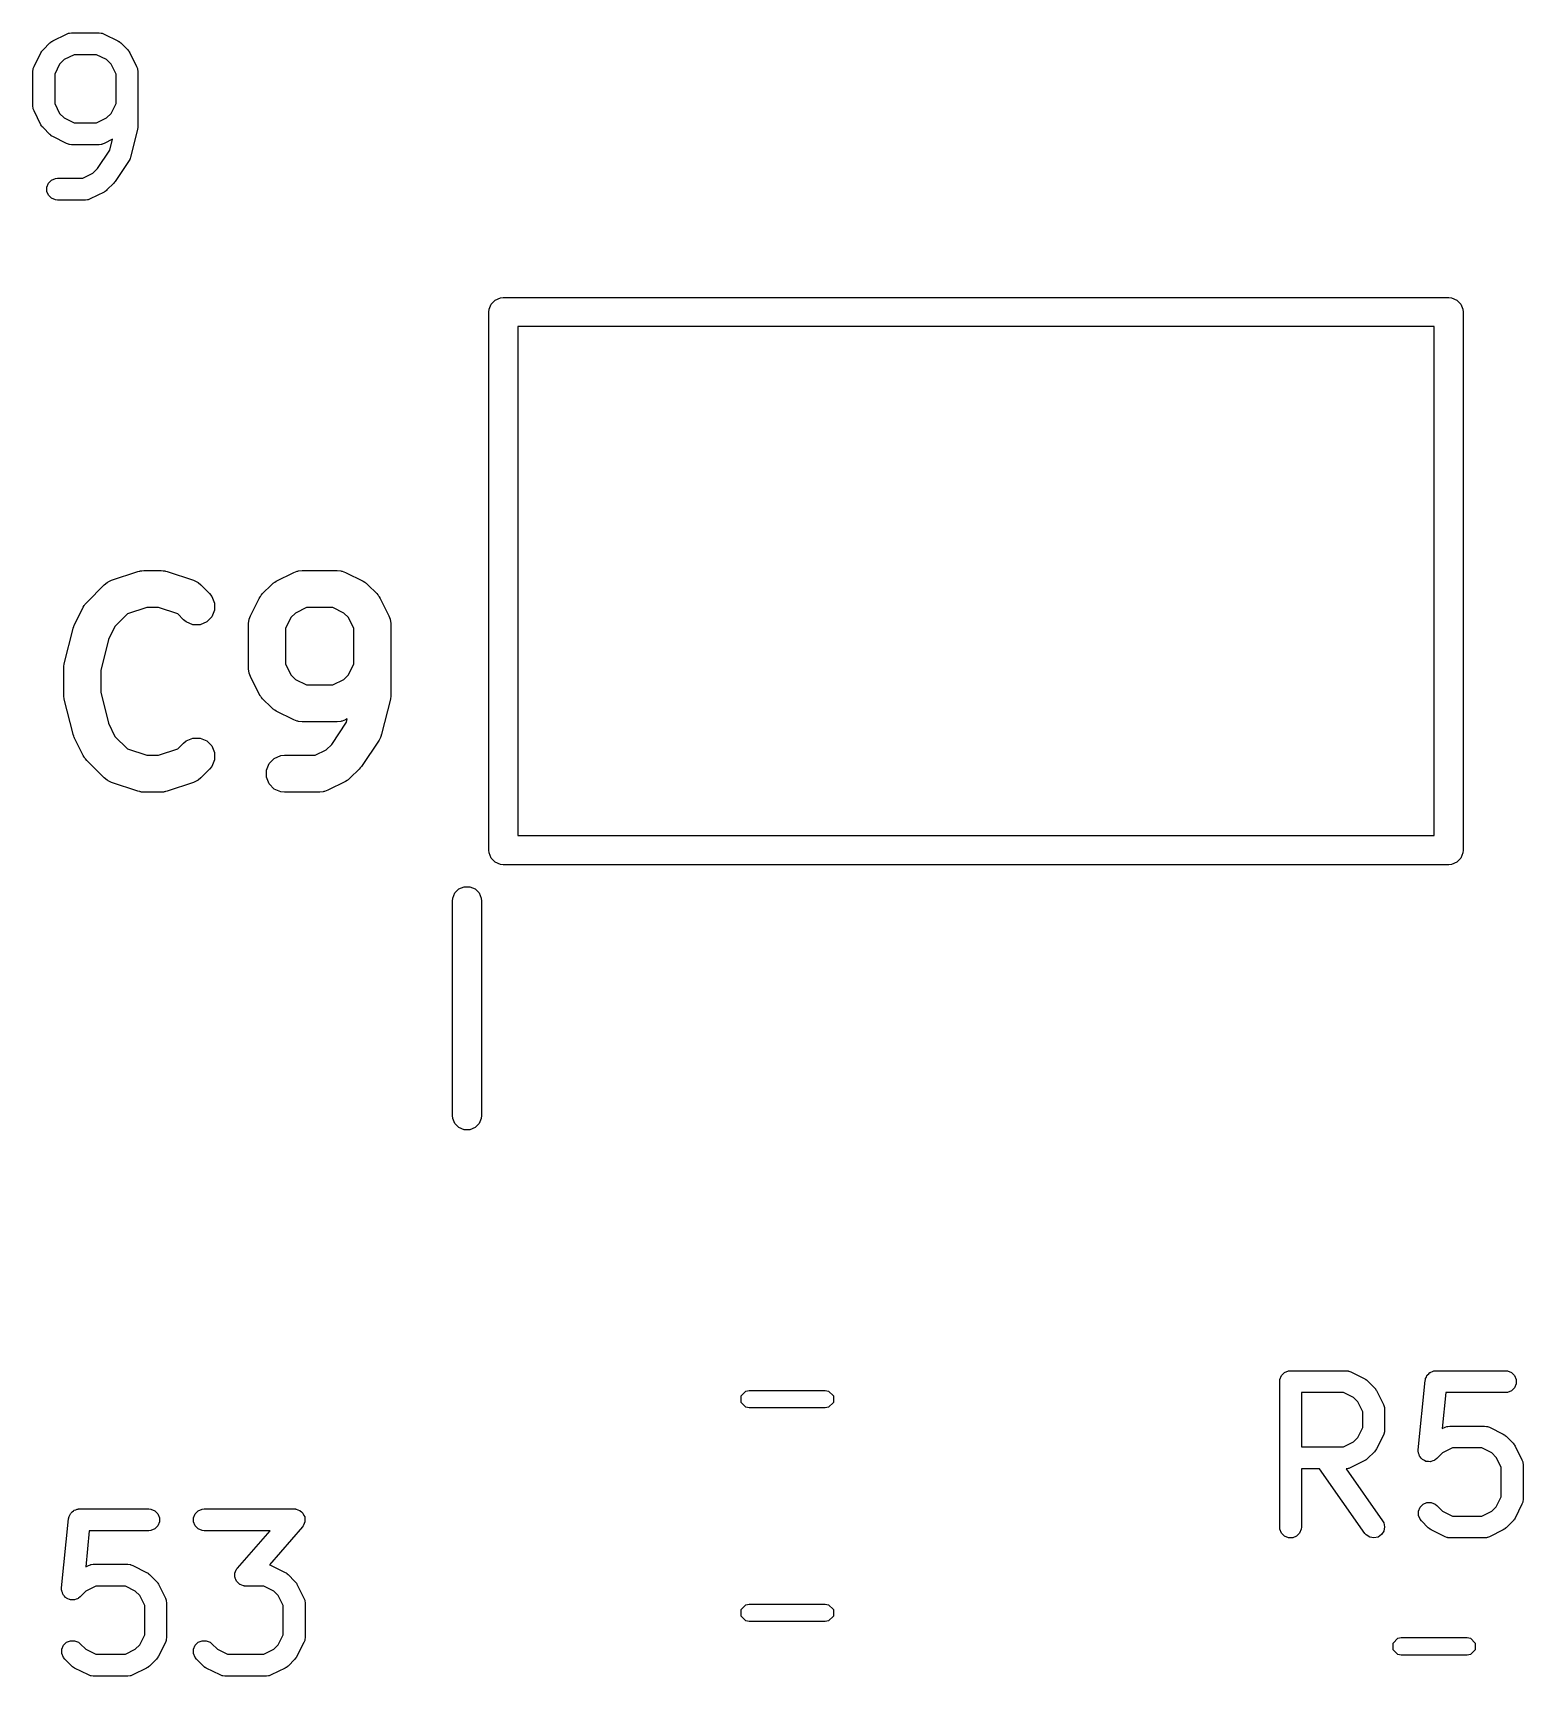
# Model space of a CAD drawing. Extents: x 2.05 to 8.87, y -5.84 to -2.88.
# Drawn here: x 4.2919 to 4.6953, y -5.0996 to -4.6547 of the extents above; entities that cross this region are included whole.
import ezdxf

# ---------------------------------------------------------------- set-up
doc = ezdxf.new("R2010")
doc.units = 0
doc.header["$MEASUREMENT"] = 0
doc.layers.add('BLACK', color=7, linetype='CONTINUOUS')

msp = doc.modelspace()

# ---------------------------------------------------------------- linework, layer by layer
at = {"layer": 'BLACK', "linetype": 'CONTINUOUS'}
for p, q in [((4.29469, -4.65933), (4.29656, -4.65746)), ((4.29656, -4.65746), (4.29679, -4.65727)), ((4.29679, -4.65727), (4.29684, -4.65721)), ((4.29684, -4.65721), (4.29693, -4.65716)), ((4.29693, -4.65716), (4.29701, -4.65709)), ((4.29701, -4.65709), (4.29708, -4.65706)), ((4.29708, -4.65706), (4.29733, -4.6569)), ((4.29733, -4.6569), (4.30108, -4.65503)), ((4.30108, -4.65503), (4.30162, -4.65482)), ((4.30162, -4.65482), (4.30173, -4.65481)), ((4.30173, -4.65481), (4.30182, -4.65477)), ((4.30182, -4.65477), (4.3024, -4.65472)), ((4.3024, -4.65472), (4.3099, -4.65472)), ((4.3099, -4.65472), (4.31047, -4.65477)), ((4.31047, -4.65477), (4.31057, -4.65481)), ((4.31057, -4.65481), (4.31068, -4.65482)), ((4.31068, -4.65482), (4.31122, -4.65503)), ((4.31122, -4.65503), (4.31497, -4.6569)), ((4.31497, -4.6569), (4.31522, -4.65706)), ((4.31522, -4.65706), (4.31529, -4.65709)), ((4.31529, -4.65709), (4.31537, -4.65716)), ((4.31537, -4.65716), (4.31546, -4.65721)), ((4.31546, -4.65721), (4.31551, -4.65727)), ((4.31551, -4.65727), (4.31574, -4.65746)), ((4.31574, -4.65746), (4.31761, -4.65933)), ((4.29226, -4.66385), (4.29413, -4.6601)), ((4.29413, -4.6601), (4.29429, -4.65985)), ((4.29429, -4.65985), (4.29432, -4.65978)), ((4.29432, -4.65978), (4.29439, -4.6597)), ((4.29439, -4.6597), (4.29444, -4.65961)), ((4.29444, -4.65961), (4.2945, -4.65956)), ((4.2945, -4.65956), (4.29469, -4.65933)), ((4.3004, -4.66197), (4.2992, -4.66317)), ((4.3031, -4.66062), (4.3004, -4.66197)), ((4.3092, -4.66062), (4.3031, -4.66062)), ((4.3119, -4.66197), (4.3092, -4.66062)), ((4.3131, -4.66317), (4.3119, -4.66197)), ((4.31761, -4.65933), (4.3178, -4.65956)), ((4.3178, -4.65956), (4.31786, -4.65961)), ((4.31786, -4.65961), (4.31791, -4.6597)), ((4.31791, -4.6597), (4.31798, -4.65978)), ((4.31798, -4.65978), (4.31801, -4.65985)), ((4.31801, -4.65985), (4.31816, -4.6601)), ((4.31816, -4.6601), (4.32004, -4.66385)), ((4.29195, -4.66517), (4.292, -4.66459)), ((4.29195, -4.67454), (4.29195, -4.66517)), ((4.292, -4.66459), (4.29205, -4.6645)), ((4.29205, -4.66439), (4.29226, -4.66385)), ((4.29205, -4.6645), (4.29205, -4.66439)), ((4.2992, -4.66317), (4.29785, -4.66587)), ((4.29785, -4.66587), (4.29785, -4.67385)), ((4.31445, -4.66587), (4.3131, -4.66317)), ((4.31445, -4.67385), (4.31445, -4.66587)), ((4.32004, -4.66385), (4.32025, -4.66439)), ((4.32025, -4.66439), (4.32025, -4.6645)), ((4.32025, -4.6645), (4.32029, -4.66459)), ((4.32029, -4.66459), (4.32035, -4.66517)), ((4.32035, -4.66517), (4.32035, -4.68017)), ((4.292, -4.67512), (4.29195, -4.67454)), ((4.29205, -4.67522), (4.292, -4.67512)), ((4.29205, -4.67532), (4.29205, -4.67522)), ((4.29226, -4.67586), (4.29205, -4.67532)), ((4.29785, -4.67385), (4.2992, -4.67654)), ((4.3131, -4.67654), (4.31445, -4.67385)), ((4.29413, -4.67961), (4.29226, -4.67586)), ((4.29429, -4.67986), (4.29413, -4.67961)), ((4.29432, -4.67993), (4.29429, -4.67986)), ((4.29439, -4.68001), (4.29432, -4.67993)), ((4.29444, -4.6801), (4.29439, -4.68001)), ((4.2945, -4.68015), (4.29444, -4.6801)), ((4.29469, -4.68038), (4.2945, -4.68015)), ((4.2992, -4.67654), (4.3004, -4.67774)), ((4.3004, -4.67774), (4.3031, -4.67909)), ((4.3031, -4.67909), (4.3092, -4.67909)), ((4.3092, -4.67909), (4.3119, -4.67774)), ((4.3119, -4.67774), (4.3131, -4.67654)), ((4.29656, -4.68226), (4.29469, -4.68038)), ((4.29679, -4.68244), (4.29656, -4.68226)), ((4.29684, -4.6825), (4.29679, -4.68244)), ((4.29693, -4.68256), (4.29684, -4.6825)), ((4.29701, -4.68262), (4.29693, -4.68256)), ((4.29708, -4.68265), (4.29701, -4.68262)), ((4.29733, -4.68281), (4.29708, -4.68265)), ((4.30108, -4.68468), (4.29733, -4.68281)), ((4.31351, -4.68354), (4.31122, -4.68468)), ((4.31278, -4.68645), (4.31351, -4.68354)), ((4.32026, -4.68088), (4.31839, -4.68838)), ((4.32028, -4.68078), (4.32026, -4.68088)), ((4.32029, -4.68074), (4.32028, -4.68078)), ((4.32032, -4.68053), (4.32029, -4.68074)), ((4.32035, -4.68031), (4.32032, -4.68053)), ((4.32035, -4.68017), (4.32034, -4.68027)), ((4.32034, -4.68027), (4.32035, -4.68031)), ((4.30162, -4.68489), (4.30108, -4.68468)), ((4.30173, -4.6849), (4.30162, -4.68489)), ((4.30182, -4.68494), (4.30173, -4.6849)), ((4.3024, -4.68499), (4.30182, -4.68494)), ((4.3099, -4.68499), (4.3024, -4.68499)), ((4.30948, -4.69141), (4.31278, -4.68645)), ((4.31047, -4.68494), (4.3099, -4.68499)), ((4.31057, -4.6849), (4.31047, -4.68494)), ((4.31068, -4.68489), (4.31057, -4.6849)), ((4.31122, -4.68468), (4.31068, -4.68489)), ((4.31815, -4.68899), (4.31798, -4.6893)), ((4.31819, -4.68893), (4.31815, -4.68899)), ((4.31822, -4.68886), (4.31819, -4.68893)), ((4.31825, -4.68879), (4.31822, -4.68886)), ((4.31827, -4.68872), (4.31825, -4.68879)), ((4.31839, -4.68838), (4.31827, -4.68872)), ((4.30545, -4.69409), (4.30815, -4.69274)), ((4.30815, -4.69274), (4.30948, -4.69141)), ((4.31798, -4.6893), (4.31423, -4.69493)), ((4.29575, -4.69646), (4.2962, -4.6954)), ((4.29575, -4.69762), (4.29575, -4.69646)), ((4.2962, -4.69868), (4.29575, -4.69762)), ((4.2962, -4.6954), (4.29701, -4.69459)), ((4.29701, -4.69459), (4.29807, -4.69414)), ((4.29807, -4.69414), (4.29865, -4.69409)), ((4.29865, -4.69409), (4.30545, -4.69409)), ((4.31122, -4.69781), (4.30747, -4.69968)), ((4.31147, -4.69765), (4.31122, -4.69781)), ((4.31154, -4.69762), (4.31147, -4.69765)), ((4.31162, -4.69755), (4.31154, -4.69762)), ((4.31171, -4.6975), (4.31162, -4.69755)), ((4.31176, -4.69744), (4.31171, -4.6975)), ((4.31199, -4.69725), (4.31176, -4.69744)), ((4.31386, -4.69538), (4.31199, -4.69725)), ((4.31405, -4.69515), (4.31386, -4.69538)), ((4.31386, -4.69538), (4.31386, -4.69538)), ((4.31386, -4.69538), (4.31386, -4.69538)), ((4.31423, -4.69493), (4.31405, -4.69515)), ((4.31423, -4.69493), (4.31423, -4.69493)), ((4.31423, -4.69493), (4.31423, -4.69493)), ((4.29701, -4.6995), (4.2962, -4.69868)), ((4.29807, -4.69994), (4.29701, -4.6995)), ((4.29865, -4.69999), (4.29807, -4.69994)), ((4.30615, -4.69999), (4.29865, -4.69999)), ((4.30673, -4.69994), (4.30615, -4.69999)), ((4.30682, -4.6999), (4.30673, -4.69994)), ((4.30693, -4.69989), (4.30682, -4.6999)), ((4.30747, -4.69968), (4.30693, -4.69989)), ((4.41543, -4.72955), (4.41602, -4.72813)), ((4.41602, -4.72813), (4.4171, -4.72704)), ((4.4171, -4.72704), (4.41852, -4.72645)), ((4.41852, -4.72645), (4.41929, -4.72638)), ((4.41929, -4.72638), (4.6752, -4.72638)), ((4.6752, -4.72638), (4.67596, -4.72645)), ((4.67596, -4.72645), (4.67738, -4.72704)), ((4.67738, -4.72704), (4.67847, -4.72813)), ((4.67847, -4.72813), (4.67906, -4.72955)), ((4.41535, -4.73031), (4.41543, -4.72955)), ((4.41535, -4.87598), (4.41535, -4.73031)), ((4.67906, -4.72955), (4.67913, -4.73031)), ((4.67913, -4.73031), (4.67913, -4.87598)), ((4.42323, -4.73425), (4.42323, -4.87205)), ((4.67126, -4.73425), (4.42323, -4.73425)), ((4.67126, -4.87205), (4.67126, -4.73425)), ((4.30652, -4.8089), (4.31128, -4.80413)), ((4.31128, -4.80413), (4.31204, -4.80351)), ((4.31204, -4.80351), (4.31221, -4.80344)), ((4.31221, -4.80344), (4.31234, -4.80333)), ((4.31234, -4.80333), (4.31324, -4.80293)), ((4.31324, -4.80293), (4.32038, -4.80054)), ((4.32038, -4.80054), (4.32087, -4.80043)), ((4.32087, -4.80043), (4.32099, -4.80038)), ((4.32099, -4.80038), (4.32116, -4.80037)), ((4.32116, -4.80037), (4.32134, -4.80033)), ((4.32134, -4.80033), (4.32147, -4.80034)), ((4.32147, -4.80034), (4.32196, -4.80029)), ((4.32196, -4.80029), (4.32672, -4.80029)), ((4.32672, -4.80029), (4.32722, -4.80034)), ((4.32722, -4.80034), (4.32735, -4.80033)), ((4.32735, -4.80033), (4.32752, -4.80037)), ((4.32752, -4.80037), (4.3277, -4.80038)), ((4.3277, -4.80038), (4.32782, -4.80043)), ((4.32782, -4.80043), (4.32831, -4.80054)), ((4.32831, -4.80054), (4.33545, -4.80293)), ((4.33545, -4.80293), (4.33634, -4.80333)), ((4.33634, -4.80333), (4.33648, -4.80344)), ((4.33648, -4.80344), (4.33665, -4.80351)), ((4.33665, -4.80351), (4.3374, -4.80413)), ((4.3374, -4.80413), (4.33978, -4.80651)), ((4.35414, -4.80651), (4.35652, -4.80413)), ((4.35652, -4.80413), (4.35691, -4.80382)), ((4.35691, -4.80382), (4.35699, -4.80372)), ((4.35699, -4.80372), (4.35714, -4.80362)), ((4.35714, -4.80362), (4.35728, -4.80351)), ((4.35728, -4.80351), (4.3574, -4.80346)), ((4.3574, -4.80346), (4.35782, -4.8032)), ((4.35782, -4.8032), (4.36258, -4.80082)), ((4.36258, -4.80082), (4.3635, -4.80047)), ((4.3635, -4.80047), (4.36368, -4.80045)), ((4.36368, -4.80045), (4.36384, -4.80038)), ((4.36384, -4.80038), (4.36482, -4.80029)), ((4.36482, -4.80029), (4.37434, -4.80029)), ((4.37434, -4.80029), (4.37532, -4.80038)), ((4.37532, -4.80038), (4.37549, -4.80045)), ((4.37549, -4.80045), (4.37566, -4.80047)), ((4.37566, -4.80047), (4.37658, -4.80082)), ((4.37658, -4.80082), (4.38134, -4.8032)), ((4.38134, -4.8032), (4.38176, -4.80346)), ((4.38176, -4.80346), (4.38188, -4.80351)), ((4.38188, -4.80351), (4.38202, -4.80362)), ((4.38202, -4.80362), (4.38217, -4.80372)), ((4.38217, -4.80372), (4.38226, -4.80382)), ((4.38226, -4.80382), (4.38264, -4.80413)), ((4.38264, -4.80413), (4.38502, -4.80651)), ((4.30621, -4.80928), (4.30652, -4.8089)), ((4.33978, -4.80651), (4.34041, -4.80727)), ((4.34041, -4.80727), (4.34115, -4.80907)), ((4.34115, -4.80907), (4.34115, -4.81103)), ((4.35082, -4.81258), (4.3532, -4.80781)), ((4.3532, -4.80781), (4.35347, -4.80739)), ((4.35347, -4.80739), (4.35352, -4.80727)), ((4.35352, -4.80727), (4.35363, -4.80713)), ((4.35363, -4.80713), (4.35373, -4.80698)), ((4.35373, -4.80698), (4.35383, -4.8069)), ((4.35383, -4.8069), (4.35414, -4.80651)), ((4.38502, -4.80651), (4.38534, -4.8069)), ((4.38534, -4.8069), (4.38544, -4.80698)), ((4.38544, -4.80698), (4.38553, -4.80713)), ((4.38553, -4.80713), (4.38564, -4.80727)), ((4.38564, -4.80727), (4.38569, -4.80739)), ((4.38569, -4.80739), (4.38596, -4.80781)), ((4.38596, -4.80781), (4.38834, -4.81258)), ((4.30321, -4.81496), (4.30559, -4.81019)), ((4.30559, -4.81019), (4.30585, -4.80977)), ((4.30585, -4.80977), (4.3059, -4.80965)), ((4.3059, -4.80965), (4.30601, -4.80952)), ((4.30601, -4.80952), (4.30611, -4.80937)), ((4.30611, -4.80937), (4.30621, -4.80928)), ((4.31752, -4.81204), (4.31417, -4.81539)), ((4.32277, -4.81029), (4.31752, -4.81204)), ((4.32591, -4.81029), (4.32277, -4.81029)), ((4.33117, -4.81204), (4.32591, -4.81029)), ((4.33271, -4.81359), (4.33117, -4.81204)), ((4.33347, -4.81421), (4.33271, -4.81359)), ((4.34041, -4.81283), (4.33903, -4.81421)), ((4.34115, -4.81103), (4.34041, -4.81283)), ((4.35046, -4.81367), (4.35047, -4.81349)), ((4.35047, -4.81349), (4.35082, -4.81258)), ((4.36179, -4.81301), (4.3603, -4.81599)), ((4.36302, -4.81178), (4.36179, -4.81301)), ((4.366, -4.81029), (4.36302, -4.81178)), ((4.37316, -4.81029), (4.366, -4.81029)), ((4.37614, -4.81178), (4.37316, -4.81029)), ((4.37738, -4.81301), (4.37614, -4.81178)), ((4.37887, -4.81599), (4.37738, -4.81301)), ((4.38834, -4.81258), (4.38869, -4.81349)), ((4.38869, -4.81349), (4.3887, -4.81367)), ((4.30045, -4.8255), (4.30283, -4.81598)), ((4.30283, -4.81598), (4.30285, -4.81591)), ((4.30285, -4.81587), (4.30301, -4.81547)), ((4.30285, -4.81591), (4.30285, -4.81587)), ((4.30301, -4.81547), (4.30316, -4.81506)), ((4.30316, -4.81506), (4.30318, -4.81503)), ((4.30318, -4.81503), (4.30321, -4.81496)), ((4.31417, -4.81539), (4.31239, -4.81894)), ((4.33527, -4.81495), (4.33347, -4.81421)), ((4.33722, -4.81495), (4.33527, -4.81495)), ((4.33903, -4.81421), (4.33722, -4.81495)), ((4.3503, -4.81481), (4.35039, -4.81384)), ((4.3503, -4.82672), (4.3503, -4.81481)), ((4.35039, -4.81384), (4.35046, -4.81367)), ((4.3603, -4.81599), (4.3603, -4.82554)), ((4.37887, -4.82554), (4.37887, -4.81599)), ((4.3887, -4.81367), (4.38877, -4.81384)), ((4.38877, -4.81384), (4.38887, -4.81481)), ((4.38887, -4.81481), (4.38887, -4.83386)), ((4.31239, -4.81894), (4.3103, -4.82733)), ((4.3003, -4.82647), (4.30036, -4.82611)), ((4.30031, -4.82655), (4.3003, -4.82647)), ((4.3003, -4.82672), (4.30031, -4.82655)), ((4.3003, -4.83386), (4.3003, -4.82672)), ((4.30036, -4.82611), (4.30039, -4.82574)), ((4.30039, -4.82574), (4.30042, -4.82567)), ((4.30042, -4.82567), (4.30045, -4.8255)), ((4.35039, -4.82769), (4.3503, -4.82672)), ((4.3603, -4.82554), (4.36179, -4.82852)), ((4.37738, -4.82852), (4.37887, -4.82554)), ((4.3103, -4.82733), (4.3103, -4.83324)), ((4.35046, -4.82786), (4.35039, -4.82769)), ((4.35047, -4.82804), (4.35046, -4.82786)), ((4.35082, -4.82895), (4.35047, -4.82804)), ((4.3532, -4.83371), (4.35082, -4.82895)), ((4.36179, -4.82852), (4.36302, -4.82975)), ((4.36302, -4.82975), (4.366, -4.83124)), ((4.366, -4.83124), (4.37316, -4.83124)), ((4.37316, -4.83124), (4.37614, -4.82975)), ((4.37614, -4.82975), (4.37738, -4.82852)), ((4.30031, -4.83403), (4.3003, -4.83386)), ((4.3003, -4.8341), (4.30031, -4.83403)), ((4.30036, -4.83447), (4.3003, -4.8341)), ((4.30039, -4.83483), (4.30036, -4.83447)), ((4.30042, -4.8349), (4.30039, -4.83483)), ((4.30045, -4.83507), (4.30042, -4.8349)), ((4.30283, -4.8446), (4.30045, -4.83507)), ((4.3103, -4.83324), (4.31239, -4.84164)), ((4.35347, -4.83413), (4.3532, -4.83371)), ((4.35352, -4.83426), (4.35347, -4.83413)), ((4.35363, -4.83439), (4.35352, -4.83426)), ((4.35373, -4.83454), (4.35363, -4.83439)), ((4.35383, -4.83463), (4.35373, -4.83454)), ((4.35414, -4.83501), (4.35383, -4.83463)), ((4.35652, -4.8374), (4.35414, -4.83501)), ((4.38872, -4.83507), (4.38634, -4.8446)), ((4.38874, -4.8349), (4.38872, -4.83507)), ((4.38877, -4.83483), (4.38874, -4.8349)), ((4.38881, -4.83447), (4.38877, -4.83483)), ((4.38886, -4.8341), (4.38881, -4.83447)), ((4.38887, -4.83386), (4.38885, -4.83403)), ((4.38885, -4.83403), (4.38886, -4.8341)), ((4.35691, -4.83771), (4.35652, -4.8374)), ((4.35699, -4.83781), (4.35691, -4.83771)), ((4.35714, -4.8379), (4.35699, -4.83781)), ((4.35728, -4.83802), (4.35714, -4.8379)), ((4.3574, -4.83807), (4.35728, -4.83802)), ((4.35782, -4.83833), (4.3574, -4.83807)), ((4.36258, -4.84071), (4.35782, -4.83833)), ((4.30285, -4.84467), (4.30283, -4.8446)), ((4.30285, -4.8447), (4.30285, -4.84467)), ((4.30301, -4.84511), (4.30285, -4.8447)), ((4.31239, -4.84164), (4.31417, -4.84518)), ((4.3635, -4.84106), (4.36258, -4.84071)), ((4.36368, -4.84108), (4.3635, -4.84106)), ((4.36384, -4.84114), (4.36368, -4.84108)), ((4.36482, -4.84124), (4.36384, -4.84114)), ((4.37434, -4.84124), (4.36482, -4.84124)), ((4.37284, -4.84734), (4.37685, -4.84133)), ((4.37532, -4.84114), (4.37434, -4.84124)), ((4.37549, -4.84108), (4.37532, -4.84114)), ((4.37566, -4.84106), (4.37549, -4.84108)), ((4.37658, -4.84071), (4.37566, -4.84106)), ((4.37706, -4.84047), (4.37658, -4.84071)), ((4.37685, -4.84133), (4.37706, -4.84047)), ((4.38634, -4.8446), (4.38613, -4.84517)), ((4.30316, -4.84552), (4.30301, -4.84511)), ((4.30318, -4.84555), (4.30316, -4.84552)), ((4.30321, -4.84562), (4.30318, -4.84555)), ((4.30559, -4.85038), (4.30321, -4.84562)), ((4.31417, -4.84518), (4.31752, -4.84854)), ((4.31752, -4.84854), (4.32277, -4.85029)), ((4.32591, -4.85029), (4.33117, -4.84854)), ((4.33117, -4.84854), (4.33271, -4.84699)), ((4.33271, -4.84699), (4.33347, -4.84637)), ((4.33347, -4.84637), (4.33527, -4.84562)), ((4.33527, -4.84562), (4.33722, -4.84562)), ((4.33722, -4.84562), (4.33903, -4.84637)), ((4.33903, -4.84637), (4.34041, -4.84775)), ((4.34041, -4.84775), (4.34115, -4.84955)), ((4.3684, -4.85029), (4.37138, -4.8488)), ((4.37138, -4.8488), (4.37284, -4.84734)), ((4.38565, -4.84616), (4.38089, -4.8533)), ((4.38593, -4.84562), (4.38565, -4.84616)), ((4.38601, -4.84552), (4.38593, -4.84562)), ((4.38605, -4.8454), (4.38601, -4.84552)), ((4.38611, -4.84529), (4.38605, -4.8454)), ((4.38613, -4.84517), (4.38611, -4.84529)), ((4.30585, -4.8508), (4.30559, -4.85038)), ((4.3059, -4.85092), (4.30585, -4.8508)), ((4.30601, -4.85106), (4.3059, -4.85092)), ((4.30611, -4.85121), (4.30601, -4.85106)), ((4.30621, -4.8513), (4.30611, -4.85121)), ((4.30652, -4.85168), (4.30621, -4.8513)), ((4.31128, -4.85644), (4.30652, -4.85168)), ((4.32277, -4.85029), (4.32591, -4.85029)), ((4.34041, -4.8533), (4.33978, -4.85406)), ((4.34115, -4.8515), (4.34041, -4.8533)), ((4.34115, -4.84955), (4.34115, -4.8515)), ((4.35515, -4.85431), (4.3559, -4.85251)), ((4.3559, -4.85251), (4.35728, -4.85113)), ((4.35728, -4.85113), (4.35908, -4.85038)), ((4.35908, -4.85038), (4.36006, -4.85029)), ((4.36006, -4.85029), (4.3684, -4.85029)), ((4.38088, -4.8533), (4.38056, -4.85369)), ((4.38089, -4.8533), (4.38088, -4.8533)), ((4.38088, -4.8533), (4.38088, -4.8533)), ((4.31204, -4.85706), (4.31128, -4.85644)), ((4.31221, -4.85713), (4.31204, -4.85706)), ((4.31234, -4.85725), (4.31221, -4.85713)), ((4.31324, -4.85765), (4.31234, -4.85725)), ((4.32038, -4.86003), (4.31324, -4.85765)), ((4.33545, -4.85765), (4.32831, -4.86003)), ((4.33634, -4.85725), (4.33545, -4.85765)), ((4.33648, -4.85713), (4.33634, -4.85725)), ((4.33665, -4.85706), (4.33648, -4.85713)), ((4.3374, -4.85644), (4.33665, -4.85706)), ((4.33978, -4.85406), (4.3374, -4.85644)), ((4.35515, -4.85626), (4.35515, -4.85431)), ((4.3559, -4.85807), (4.35515, -4.85626)), ((4.35728, -4.85945), (4.3559, -4.85807)), ((4.37658, -4.85738), (4.37182, -4.85976)), ((4.377, -4.85712), (4.37658, -4.85738)), ((4.37712, -4.85706), (4.377, -4.85712)), ((4.37726, -4.85695), (4.37712, -4.85706)), ((4.37741, -4.85686), (4.37726, -4.85695)), ((4.3775, -4.85676), (4.37741, -4.85686)), ((4.37788, -4.85644), (4.3775, -4.85676)), ((4.38026, -4.85406), (4.37788, -4.85644)), ((4.38056, -4.85369), (4.38026, -4.85406)), ((4.38026, -4.85406), (4.38026, -4.85406)), ((4.38026, -4.85406), (4.38026, -4.85406)), ((4.32087, -4.86014), (4.32038, -4.86003)), ((4.32099, -4.86019), (4.32087, -4.86014)), ((4.32116, -4.86021), (4.32099, -4.86019)), ((4.32134, -4.86025), (4.32116, -4.86021)), ((4.32147, -4.86024), (4.32134, -4.86025)), ((4.32196, -4.86029), (4.32147, -4.86024)), ((4.32672, -4.86029), (4.32196, -4.86029)), ((4.32722, -4.86024), (4.32672, -4.86029)), ((4.32735, -4.86025), (4.32722, -4.86024)), ((4.32752, -4.86021), (4.32735, -4.86025)), ((4.3277, -4.86019), (4.32752, -4.86021)), ((4.32782, -4.86014), (4.3277, -4.86019)), ((4.32831, -4.86003), (4.32782, -4.86014)), ((4.35908, -4.86019), (4.35728, -4.85945)), ((4.36006, -4.86029), (4.35908, -4.86019)), ((4.36958, -4.86029), (4.36006, -4.86029)), ((4.37056, -4.86019), (4.36958, -4.86029)), ((4.37072, -4.86012), (4.37056, -4.86019)), ((4.3709, -4.86011), (4.37072, -4.86012)), ((4.37182, -4.85976), (4.3709, -4.86011)), ((4.42323, -4.87205), (4.67126, -4.87205)), ((4.41543, -4.87675), (4.41535, -4.87598)), ((4.41602, -4.87817), (4.41543, -4.87675)), ((4.4171, -4.87926), (4.41602, -4.87817)), ((4.41852, -4.87985), (4.4171, -4.87926)), ((4.41929, -4.87992), (4.41852, -4.87985)), ((4.6752, -4.87992), (4.41929, -4.87992)), ((4.67596, -4.87985), (4.6752, -4.87992)), ((4.67738, -4.87926), (4.67596, -4.87985)), ((4.67847, -4.87817), (4.67738, -4.87926)), ((4.67906, -4.87675), (4.67847, -4.87817)), ((4.67913, -4.87598), (4.67906, -4.87675)), ((4.40551, -4.88976), (4.40559, -4.889)), ((4.40559, -4.889), (4.40618, -4.88758)), ((4.40618, -4.88758), (4.40726, -4.88649)), ((4.40726, -4.88649), (4.40868, -4.8859)), ((4.40868, -4.8859), (4.41022, -4.8859)), ((4.41022, -4.8859), (4.41164, -4.88649)), ((4.41164, -4.88649), (4.41272, -4.88758)), ((4.41272, -4.88758), (4.41331, -4.889)), ((4.41331, -4.889), (4.41339, -4.88976)), ((4.40551, -4.94783), (4.40551, -4.88976)), ((4.41339, -4.88976), (4.41339, -4.94783)), ((4.40559, -4.9486), (4.40551, -4.94783)), ((4.40618, -4.95002), (4.40559, -4.9486)), ((4.40726, -4.95111), (4.40618, -4.95002)), ((4.40868, -4.9517), (4.40726, -4.95111)), ((4.41164, -4.95111), (4.41022, -4.9517)), ((4.41272, -4.95002), (4.41164, -4.95111)), ((4.41331, -4.9486), (4.41272, -4.95002)), ((4.41339, -4.94783), (4.41331, -4.9486)), ((4.41022, -4.9517), (4.40868, -4.9517)), ((4.6295, -5.0193), (4.62994, -5.01823)), ((4.62994, -5.01823), (4.63075, -5.01742)), ((4.63075, -5.01742), (4.63182, -5.01698)), ((4.63182, -5.01698), (4.63239, -5.01692)), ((4.63239, -5.01692), (4.64739, -5.01692)), ((4.64739, -5.01692), (4.64797, -5.01698)), ((4.64797, -5.01698), (4.64806, -5.01702)), ((4.64806, -5.01702), (4.64817, -5.01703)), ((4.64817, -5.01703), (4.64871, -5.01723)), ((4.64871, -5.01723), (4.65246, -5.01911)), ((4.66914, -5.01863), (4.66931, -5.01823)), ((4.66931, -5.01823), (4.66941, -5.01813)), ((4.66941, -5.01813), (4.66948, -5.018)), ((4.66948, -5.018), (4.66982, -5.01772)), ((4.66982, -5.01772), (4.67012, -5.01742)), ((4.67012, -5.01742), (4.67026, -5.01736)), ((4.67026, -5.01736), (4.67037, -5.01727)), ((4.67037, -5.01727), (4.67079, -5.01714)), ((4.67079, -5.01714), (4.67119, -5.01698)), ((4.67119, -5.01698), (4.67141, -5.01696)), ((4.67141, -5.01696), (4.67148, -5.01694)), ((4.67148, -5.01694), (4.67155, -5.01694)), ((4.67155, -5.01694), (4.67176, -5.01692)), ((4.67176, -5.01692), (4.69051, -5.01692)), ((4.69051, -5.01692), (4.69109, -5.01698)), ((4.69109, -5.01698), (4.69215, -5.01742)), ((4.69215, -5.01742), (4.69297, -5.01823)), ((4.69297, -5.01823), (4.69341, -5.0193)), ((4.48369, -5.0237), (4.48497, -5.02242)), ((4.48497, -5.02242), (4.48588, -5.02224)), ((4.48588, -5.02224), (4.50645, -5.02224)), ((4.50645, -5.02224), (4.50735, -5.02242)), ((4.50735, -5.02242), (4.50863, -5.0237)), ((4.62944, -5.01987), (4.6295, -5.0193)), ((4.62944, -5.05924), (4.62944, -5.01987)), ((4.65246, -5.01911), (4.65271, -5.01926)), ((4.65271, -5.01926), (4.65278, -5.01929)), ((4.65278, -5.01929), (4.65286, -5.01936)), ((4.65286, -5.01936), (4.65295, -5.01942)), ((4.65295, -5.01942), (4.653, -5.01948)), ((4.653, -5.01948), (4.65323, -5.01966)), ((4.65323, -5.01966), (4.6551, -5.02154)), ((4.6551, -5.02154), (4.65529, -5.02176)), ((4.65529, -5.02176), (4.65535, -5.02181)), ((4.65535, -5.02181), (4.6554, -5.0219)), ((4.6554, -5.0219), (4.65547, -5.02198)), ((4.65547, -5.02198), (4.6555, -5.02206)), ((4.6555, -5.02206), (4.65566, -5.0223)), ((4.65566, -5.0223), (4.65753, -5.02605)), ((4.66695, -5.03833), (4.66882, -5.01958)), ((4.66882, -5.01958), (4.66887, -5.01937)), ((4.66887, -5.0193), (4.66889, -5.01923)), ((4.66887, -5.01937), (4.66887, -5.0193)), ((4.66889, -5.01923), (4.66894, -5.01901)), ((4.66894, -5.01901), (4.66914, -5.01863)), ((4.69215, -5.02233), (4.69109, -5.02277)), ((4.69297, -5.02152), (4.69215, -5.02233)), ((4.69341, -5.02045), (4.69297, -5.02152)), ((4.69341, -5.0193), (4.69341, -5.02045)), ((4.48369, -5.02551), (4.48369, -5.0237)), ((4.48497, -5.02679), (4.48369, -5.02551)), ((4.48588, -5.02697), (4.48497, -5.02679)), ((4.50645, -5.02697), (4.48588, -5.02697)), ((4.50735, -5.02679), (4.50645, -5.02697)), ((4.50863, -5.02551), (4.50735, -5.02679)), ((4.50863, -5.0237), (4.50863, -5.02551)), ((4.64669, -5.02283), (4.63535, -5.02283)), ((4.63535, -5.02283), (4.63535, -5.03754)), ((4.64939, -5.02418), (4.64669, -5.02283)), ((4.65059, -5.02537), (4.64939, -5.02418)), ((4.65194, -5.02807), (4.65059, -5.02537)), ((4.65753, -5.02605), (4.65774, -5.02659)), ((4.65774, -5.02659), (4.65775, -5.0267)), ((4.65775, -5.0267), (4.65779, -5.0268)), ((4.65779, -5.0268), (4.65784, -5.02737)), ((4.67444, -5.02283), (4.67346, -5.0326)), ((4.69051, -5.02283), (4.67444, -5.02283)), ((4.69109, -5.02277), (4.69051, -5.02283)), ((4.65194, -5.0323), (4.65194, -5.02807)), ((4.65784, -5.02737), (4.65784, -5.033)), ((4.64939, -5.0362), (4.65059, -5.035)), ((4.65059, -5.035), (4.65194, -5.0323)), ((4.65753, -5.03432), (4.65566, -5.03807)), ((4.65774, -5.03378), (4.65753, -5.03432)), ((4.65775, -5.03367), (4.65774, -5.03378)), ((4.65779, -5.03357), (4.65775, -5.03367)), ((4.65784, -5.033), (4.65779, -5.03357)), ((4.67346, -5.0326), (4.67419, -5.03223)), ((4.67419, -5.03223), (4.67473, -5.03202)), ((4.67473, -5.03202), (4.67484, -5.03202)), ((4.67484, -5.03202), (4.67494, -5.03198)), ((4.67494, -5.03198), (4.67551, -5.03192)), ((4.67551, -5.03192), (4.68489, -5.03192)), ((4.68489, -5.03192), (4.68546, -5.03198)), ((4.68546, -5.03198), (4.68556, -5.03202)), ((4.68556, -5.03202), (4.68567, -5.03202)), ((4.68567, -5.03202), (4.68621, -5.03223)), ((4.68621, -5.03223), (4.68996, -5.03411)), ((4.68996, -5.03411), (4.6902, -5.03426)), ((4.6902, -5.03426), (4.69028, -5.03429)), ((4.69028, -5.03429), (4.69036, -5.03436)), ((4.69036, -5.03436), (4.69045, -5.03441)), ((4.69045, -5.03441), (4.6905, -5.03447)), ((4.6905, -5.03447), (4.69072, -5.03466)), ((4.69072, -5.03466), (4.6926, -5.03653)), ((4.63535, -5.03754), (4.64669, -5.03754)), ((4.64669, -5.03754), (4.64939, -5.0362)), ((4.6551, -5.03884), (4.65323, -5.04071)), ((4.65529, -5.03861), (4.6551, -5.03884)), ((4.65535, -5.03856), (4.65529, -5.03861)), ((4.6554, -5.03847), (4.65535, -5.03856)), ((4.65547, -5.03839), (4.6554, -5.03847)), ((4.6555, -5.03832), (4.65547, -5.03839)), ((4.65566, -5.03807), (4.6555, -5.03832)), ((4.66695, -5.03891), (4.66695, -5.03833)), ((4.66699, -5.03905), (4.66695, -5.03891)), ((4.66699, -5.0392), (4.66699, -5.03905)), ((4.66716, -5.0396), (4.66699, -5.0392)), ((4.66728, -5.04001), (4.66716, -5.0396)), ((4.66738, -5.04013), (4.66728, -5.04001)), ((4.66743, -5.04026), (4.66738, -5.04013)), ((4.66774, -5.04057), (4.66743, -5.04026)), ((4.67351, -5.03917), (4.67198, -5.04071)), ((4.67621, -5.03783), (4.67351, -5.03917)), ((4.68419, -5.03783), (4.67621, -5.03783)), ((4.68689, -5.03917), (4.68419, -5.03783)), ((4.68808, -5.04037), (4.68689, -5.03917)), ((4.68943, -5.04307), (4.68808, -5.04037)), ((4.6926, -5.03653), (4.69278, -5.03676)), ((4.69278, -5.03676), (4.69284, -5.03681)), ((4.69284, -5.03681), (4.6929, -5.0369)), ((4.6929, -5.0369), (4.69297, -5.03698)), ((4.69297, -5.03698), (4.693, -5.03705)), ((4.693, -5.03705), (4.69315, -5.0373)), ((4.69315, -5.0373), (4.69503, -5.04105)), ((4.64023, -5.04345), (4.63535, -5.04345)), ((4.63535, -5.04345), (4.63535, -5.05924)), ((4.65247, -5.06094), (4.64023, -5.04345)), ((4.64797, -5.04339), (4.64743, -5.04345)), ((4.64743, -5.04345), (4.65731, -5.05755)), ((4.64806, -5.04335), (4.64797, -5.04339)), ((4.64817, -5.04335), (4.64806, -5.04335)), ((4.64871, -5.04314), (4.64817, -5.04335)), ((4.65246, -5.04126), (4.64871, -5.04314)), ((4.65271, -5.04111), (4.65246, -5.04126)), ((4.65278, -5.04108), (4.65271, -5.04111)), ((4.65286, -5.04101), (4.65278, -5.04108)), ((4.65295, -5.04096), (4.65286, -5.04101)), ((4.653, -5.0409), (4.65295, -5.04096)), ((4.65323, -5.04071), (4.653, -5.0409)), ((4.66801, -5.0409), (4.66774, -5.04057)), ((4.66814, -5.04097), (4.66801, -5.0409)), ((4.66825, -5.04108), (4.66814, -5.04097)), ((4.66865, -5.04124), (4.66825, -5.04108)), ((4.66903, -5.04145), (4.66865, -5.04124)), ((4.66917, -5.04146), (4.66903, -5.04145)), ((4.66931, -5.04152), (4.66917, -5.04146)), ((4.66974, -5.04152), (4.66931, -5.04152)), ((4.67017, -5.04156), (4.66974, -5.04152)), ((4.67032, -5.04152), (4.67017, -5.04156)), ((4.67046, -5.04152), (4.67032, -5.04152)), ((4.67086, -5.04135), (4.67046, -5.04152)), ((4.67128, -5.04123), (4.67086, -5.04135)), ((4.67139, -5.04113), (4.67128, -5.04123)), ((4.67153, -5.04108), (4.67139, -5.04113)), ((4.67198, -5.04071), (4.67153, -5.04108)), ((4.68943, -5.05105), (4.68943, -5.04307)), ((4.69503, -5.04105), (4.69523, -5.04159)), ((4.69523, -5.04159), (4.69524, -5.0417)), ((4.69524, -5.0417), (4.69528, -5.0418)), ((4.69528, -5.0418), (4.69534, -5.04237)), ((4.69534, -5.04237), (4.69534, -5.05175)), ((4.66699, -5.05492), (4.66743, -5.05385)), ((4.66743, -5.05385), (4.66825, -5.05304)), ((4.66825, -5.05304), (4.66931, -5.0526)), ((4.66931, -5.0526), (4.67046, -5.0526)), ((4.67046, -5.0526), (4.67153, -5.05304)), ((4.67153, -5.05304), (4.67198, -5.05341)), ((4.67198, -5.05341), (4.67351, -5.05494)), ((4.68689, -5.05494), (4.68808, -5.05375)), ((4.68808, -5.05375), (4.68943, -5.05105)), ((4.69503, -5.05307), (4.69315, -5.05682)), ((4.69523, -5.05253), (4.69503, -5.05307)), ((4.69524, -5.05242), (4.69523, -5.05253)), ((4.69528, -5.05232), (4.69524, -5.05242)), ((4.69534, -5.05175), (4.69528, -5.05232)), ((4.29974, -5.07573), (4.30162, -5.05698)), ((4.30162, -5.05698), (4.30166, -5.05677)), ((4.30166, -5.0567), (4.30169, -5.05663)), ((4.30166, -5.05677), (4.30166, -5.0567)), ((4.30169, -5.05663), (4.30173, -5.05641)), ((4.30173, -5.05641), (4.30194, -5.05603)), ((4.30194, -5.05603), (4.3021, -5.05564)), ((4.3021, -5.05564), (4.30221, -5.05553)), ((4.30221, -5.05553), (4.30228, -5.0554)), ((4.30228, -5.0554), (4.30261, -5.05513)), ((4.30261, -5.05513), (4.30292, -5.05482)), ((4.30292, -5.05482), (4.30305, -5.05476)), ((4.30305, -5.05476), (4.30317, -5.05467)), ((4.30317, -5.05467), (4.30358, -5.05455)), ((4.30358, -5.05455), (4.30398, -5.05438)), ((4.30398, -5.05438), (4.3042, -5.05436)), ((4.3042, -5.05436), (4.30427, -5.05434)), ((4.30427, -5.05434), (4.30434, -5.05434)), ((4.30434, -5.05434), (4.30456, -5.05432)), ((4.30456, -5.05432), (4.3233, -5.05432)), ((4.3233, -5.05432), (4.32388, -5.05438)), ((4.32388, -5.05438), (4.32494, -5.05482)), ((4.32494, -5.05482), (4.32576, -5.05564)), ((4.32576, -5.05564), (4.3262, -5.0567)), ((4.3262, -5.05785), (4.32576, -5.05892)), ((4.3262, -5.0567), (4.3262, -5.05785)), ((4.33541, -5.0567), (4.33585, -5.05564)), ((4.33541, -5.05785), (4.33541, -5.0567)), ((4.33585, -5.05892), (4.33541, -5.05785)), ((4.33585, -5.05564), (4.33666, -5.05482)), ((4.33666, -5.05482), (4.33773, -5.05438)), ((4.33773, -5.05438), (4.3383, -5.05432)), ((4.3383, -5.05432), (4.36267, -5.05432)), ((4.36267, -5.05432), (4.36298, -5.05435)), ((4.36298, -5.05435), (4.36306, -5.05435)), ((4.36306, -5.05435), (4.36311, -5.05437)), ((4.36311, -5.05437), (4.36325, -5.05438)), ((4.36325, -5.05438), (4.36369, -5.05456)), ((4.36369, -5.05456), (4.36415, -5.05472)), ((4.36415, -5.05472), (4.36422, -5.05478)), ((4.36422, -5.05478), (4.36431, -5.05482)), ((4.36431, -5.05482), (4.36465, -5.05516)), ((4.36465, -5.05516), (4.36501, -5.05548)), ((4.36501, -5.05548), (4.36506, -5.05557)), ((4.36506, -5.05557), (4.36513, -5.05564)), ((4.36513, -5.05564), (4.36531, -5.05608)), ((4.36539, -5.0583), (4.36523, -5.05875)), ((4.36531, -5.05608), (4.36552, -5.05651)), ((4.36557, -5.05785), (4.36539, -5.0583)), ((4.36552, -5.05651), (4.36553, -5.05661)), ((4.36553, -5.05661), (4.36557, -5.0567)), ((4.36557, -5.0567), (4.36557, -5.05718)), ((4.36557, -5.05718), (4.3656, -5.05766)), ((4.3656, -5.05766), (4.36557, -5.05775)), ((4.36557, -5.05775), (4.36557, -5.05785)), ((4.65731, -5.05755), (4.65759, -5.05806)), ((4.65759, -5.05806), (4.65784, -5.05918)), ((4.66699, -5.05607), (4.66699, -5.05492)), ((4.66743, -5.05714), (4.66699, -5.05607)), ((4.6678, -5.05758), (4.66743, -5.05714)), ((4.66967, -5.05946), (4.6678, -5.05758)), ((4.67351, -5.05494), (4.67621, -5.05629)), ((4.67621, -5.05629), (4.68419, -5.05629)), ((4.68419, -5.05629), (4.68689, -5.05494)), ((4.6926, -5.05758), (4.69072, -5.05946)), ((4.69278, -5.05736), (4.6926, -5.05758)), ((4.69284, -5.05731), (4.69278, -5.05736)), ((4.6929, -5.05722), (4.69284, -5.05731)), ((4.69297, -5.05714), (4.6929, -5.05722)), ((4.693, -5.05706), (4.69297, -5.05714)), ((4.69315, -5.05682), (4.693, -5.05706)), ((4.30723, -5.06023), (4.30625, -5.07)), ((4.3233, -5.06023), (4.30723, -5.06023)), ((4.32388, -5.06017), (4.3233, -5.06023)), ((4.32494, -5.05973), (4.32388, -5.06017)), ((4.32576, -5.05892), (4.32494, -5.05973)), ((4.33666, -5.05973), (4.33585, -5.05892)), ((4.33773, -5.06017), (4.33666, -5.05973)), ((4.3383, -5.06023), (4.33773, -5.06017)), ((4.35617, -5.06023), (4.3383, -5.06023)), ((4.34733, -5.07033), (4.35617, -5.06023)), ((4.3649, -5.05922), (4.35596, -5.06943)), ((4.36507, -5.05897), (4.3649, -5.05922)), ((4.36513, -5.05892), (4.36507, -5.05897)), ((4.36515, -5.05886), (4.36513, -5.05892)), ((4.36523, -5.05875), (4.36515, -5.05886)), ((4.6295, -5.05982), (4.62944, -5.05924)), ((4.62994, -5.06089), (4.6295, -5.05982)), ((4.63075, -5.0617), (4.62994, -5.06089)), ((4.63182, -5.06214), (4.63075, -5.0617)), ((4.63297, -5.06214), (4.63182, -5.06214)), ((4.63403, -5.0617), (4.63297, -5.06214)), ((4.63485, -5.06089), (4.63403, -5.0617)), ((4.63529, -5.05982), (4.63485, -5.06089)), ((4.63535, -5.05924), (4.63529, -5.05982)), ((4.65285, -5.06138), (4.65247, -5.06094)), ((4.65382, -5.062), (4.65285, -5.06138)), ((4.65495, -5.0622), (4.65382, -5.062)), ((4.65608, -5.06195), (4.65495, -5.0622)), ((4.65702, -5.06129), (4.65608, -5.06195)), ((4.65764, -5.06032), (4.65702, -5.06129)), ((4.65784, -5.05918), (4.65764, -5.06032)), ((4.6699, -5.05964), (4.66967, -5.05946)), ((4.66995, -5.0597), (4.6699, -5.05964)), ((4.67004, -5.05976), (4.66995, -5.0597)), ((4.67012, -5.05983), (4.67004, -5.05976)), ((4.67019, -5.05985), (4.67012, -5.05983)), ((4.67044, -5.06001), (4.67019, -5.05985)), ((4.67419, -5.06189), (4.67044, -5.06001)), ((4.67473, -5.06209), (4.67419, -5.06189)), ((4.67484, -5.0621), (4.67473, -5.06209)), ((4.67494, -5.06214), (4.67484, -5.0621)), ((4.67551, -5.0622), (4.67494, -5.06214)), ((4.68489, -5.0622), (4.67551, -5.0622)), ((4.68546, -5.06214), (4.68489, -5.0622)), ((4.68556, -5.0621), (4.68546, -5.06214)), ((4.68567, -5.06209), (4.68556, -5.0621)), ((4.68621, -5.06189), (4.68567, -5.06209)), ((4.68996, -5.06001), (4.68621, -5.06189)), ((4.6902, -5.05985), (4.68996, -5.06001)), ((4.69028, -5.05983), (4.6902, -5.05985)), ((4.69036, -5.05976), (4.69028, -5.05983)), ((4.69045, -5.0597), (4.69036, -5.05976)), ((4.6905, -5.05964), (4.69045, -5.0597)), ((4.69072, -5.05946), (4.6905, -5.05964)), ((4.30625, -5.07), (4.30698, -5.06963)), ((4.30698, -5.06963), (4.30753, -5.06943)), ((4.30753, -5.06943), (4.30763, -5.06942)), ((4.30763, -5.06942), (4.30773, -5.06938)), ((4.30773, -5.06938), (4.30831, -5.06932)), ((4.30831, -5.06932), (4.31768, -5.06932)), ((4.31768, -5.06932), (4.31826, -5.06938)), ((4.31826, -5.06938), (4.31835, -5.06942)), ((4.31835, -5.06942), (4.31846, -5.06943)), ((4.31846, -5.06943), (4.319, -5.06963)), ((4.319, -5.06963), (4.32275, -5.07151)), ((4.32275, -5.07151), (4.323, -5.07166)), ((4.34665, -5.0717), (4.34684, -5.07126)), ((4.34684, -5.07126), (4.34699, -5.0708)), ((4.34699, -5.0708), (4.34707, -5.07069)), ((4.34707, -5.07069), (4.34709, -5.07063)), ((4.34709, -5.07063), (4.34715, -5.07058)), ((4.34715, -5.07058), (4.34733, -5.07033)), ((4.35596, -5.06943), (4.35649, -5.06963)), ((4.35649, -5.06963), (4.36024, -5.07151)), ((4.36024, -5.07151), (4.36049, -5.07166)), ((4.29974, -5.07631), (4.29974, -5.07573)), ((4.309, -5.07523), (4.3063, -5.07658)), ((4.31698, -5.07523), (4.309, -5.07523)), ((4.31968, -5.07658), (4.31698, -5.07523)), ((4.323, -5.07166), (4.32307, -5.07169)), ((4.32307, -5.07169), (4.32315, -5.07176)), ((4.32315, -5.07176), (4.32324, -5.07182)), ((4.32324, -5.07182), (4.32329, -5.07188)), ((4.32329, -5.07188), (4.32352, -5.07206)), ((4.32352, -5.07206), (4.32539, -5.07394)), ((4.32539, -5.07394), (4.32558, -5.07416)), ((4.32558, -5.07416), (4.32564, -5.07421)), ((4.32564, -5.07421), (4.32569, -5.0743)), ((4.32569, -5.0743), (4.32576, -5.07438)), ((4.32576, -5.07438), (4.32579, -5.07446)), ((4.32579, -5.07446), (4.32594, -5.0747)), ((4.32594, -5.0747), (4.32782, -5.07845)), ((4.34662, -5.07189), (4.34665, -5.0718)), ((4.34665, -5.07237), (4.34662, -5.07189)), ((4.34665, -5.0718), (4.34665, -5.0717)), ((4.34665, -5.07285), (4.34665, -5.07237)), ((4.34669, -5.07294), (4.34665, -5.07285)), ((4.3467, -5.07304), (4.34669, -5.07294)), ((4.34691, -5.07347), (4.3467, -5.07304)), ((4.34709, -5.07391), (4.34691, -5.07347)), ((4.34717, -5.07399), (4.34709, -5.07391)), ((4.34721, -5.07407), (4.34717, -5.07399)), ((4.34757, -5.07439), (4.34721, -5.07407)), ((4.34791, -5.07473), (4.34757, -5.07439)), ((4.348, -5.07477), (4.34791, -5.07473)), ((4.34808, -5.07483), (4.348, -5.07477)), ((4.34853, -5.07499), (4.34808, -5.07483)), ((4.34897, -5.07517), (4.34853, -5.07499)), ((4.34911, -5.07518), (4.34897, -5.07517)), ((4.34917, -5.0752), (4.34911, -5.07518)), ((4.34925, -5.0752), (4.34917, -5.0752)), ((4.34955, -5.07523), (4.34925, -5.0752)), ((4.35448, -5.07523), (4.34955, -5.07523)), ((4.35717, -5.07658), (4.35448, -5.07523)), ((4.36049, -5.07166), (4.36056, -5.07169)), ((4.36056, -5.07169), (4.36065, -5.07176)), ((4.36065, -5.07176), (4.36073, -5.07182)), ((4.36073, -5.07182), (4.36079, -5.07188)), ((4.36079, -5.07188), (4.36101, -5.07206)), ((4.36101, -5.07206), (4.36289, -5.07394)), ((4.36289, -5.07394), (4.36307, -5.07416)), ((4.36307, -5.07416), (4.36313, -5.07421)), ((4.36313, -5.07421), (4.36319, -5.0743)), ((4.36319, -5.0743), (4.36325, -5.07438)), ((4.36325, -5.07438), (4.36328, -5.07446)), ((4.36328, -5.07446), (4.36344, -5.0747)), ((4.36344, -5.0747), (4.36531, -5.07845)), ((4.29978, -5.07645), (4.29974, -5.07631)), ((4.29978, -5.0766), (4.29978, -5.07645)), ((4.29995, -5.077), (4.29978, -5.0766)), ((4.30007, -5.07741), (4.29995, -5.077)), ((4.30017, -5.07753), (4.30007, -5.07741)), ((4.30023, -5.07766), (4.30017, -5.07753)), ((4.30053, -5.07797), (4.30023, -5.07766)), ((4.3008, -5.0783), (4.30053, -5.07797)), ((4.30094, -5.07837), (4.3008, -5.0783)), ((4.30104, -5.07848), (4.30094, -5.07837)), ((4.30144, -5.07864), (4.30104, -5.07848)), ((4.30182, -5.07885), (4.30144, -5.07864)), ((4.30197, -5.07886), (4.30182, -5.07885)), ((4.3021, -5.07892), (4.30197, -5.07886)), ((4.30254, -5.07892), (4.3021, -5.07892)), ((4.30297, -5.07896), (4.30254, -5.07892)), ((4.30311, -5.07892), (4.30297, -5.07896)), ((4.30326, -5.07892), (4.30311, -5.07892)), ((4.30366, -5.07875), (4.30326, -5.07892)), ((4.30407, -5.07863), (4.30366, -5.07875)), ((4.30418, -5.07854), (4.30407, -5.07863)), ((4.30432, -5.07848), (4.30418, -5.07854)), ((4.30477, -5.07811), (4.30432, -5.07848)), ((4.3063, -5.07658), (4.30477, -5.07811)), ((4.32088, -5.07777), (4.31968, -5.07658)), ((4.32223, -5.08047), (4.32088, -5.07777)), ((4.32223, -5.08845), (4.32223, -5.08047)), ((4.32782, -5.07845), (4.32803, -5.07899)), ((4.32803, -5.07899), (4.32803, -5.0791)), ((4.32803, -5.0791), (4.32807, -5.0792)), ((4.32807, -5.0792), (4.32813, -5.07977)), ((4.32813, -5.07977), (4.32813, -5.08915)), ((4.35837, -5.07777), (4.35717, -5.07658)), ((4.35972, -5.08047), (4.35837, -5.07777)), ((4.35972, -5.08845), (4.35972, -5.08047)), ((4.36531, -5.07845), (4.36552, -5.07899)), ((4.36552, -5.07899), (4.36553, -5.0791)), ((4.36553, -5.0791), (4.36557, -5.0792)), ((4.36557, -5.0792), (4.36563, -5.07977)), ((4.36563, -5.07977), (4.36563, -5.08915)), ((4.48369, -5.08158), (4.48497, -5.0803)), ((4.48497, -5.0803), (4.48588, -5.08012)), ((4.48588, -5.08012), (4.50645, -5.08012)), ((4.50645, -5.08012), (4.50735, -5.0803)), ((4.50735, -5.0803), (4.50863, -5.08158)), ((4.48369, -5.08338), (4.48369, -5.08158)), ((4.48497, -5.08466), (4.48369, -5.08338)), ((4.48588, -5.08484), (4.48497, -5.08466)), ((4.50645, -5.08484), (4.48588, -5.08484)), ((4.50735, -5.08466), (4.50645, -5.08484)), ((4.50863, -5.08338), (4.50735, -5.08466)), ((4.50863, -5.08158), (4.50863, -5.08338)), ((4.32088, -5.09115), (4.32223, -5.08845)), ((4.32813, -5.08915), (4.32807, -5.08972)), ((4.35837, -5.09115), (4.35972, -5.08845)), ((4.36563, -5.08915), (4.36557, -5.08972)), ((4.66014, -5.09063), (4.66142, -5.08935)), ((4.66142, -5.08935), (4.66232, -5.08917)), ((4.66232, -5.08917), (4.6802, -5.08917)), ((4.6802, -5.08917), (4.6811, -5.08935)), ((4.6811, -5.08935), (4.68238, -5.09063)), ((4.29978, -5.09232), (4.30023, -5.09126)), ((4.29978, -5.09347), (4.29978, -5.09232)), ((4.30023, -5.09454), (4.29978, -5.09347)), ((4.30023, -5.09126), (4.30104, -5.09044)), ((4.30104, -5.09044), (4.3021, -5.09)), ((4.3021, -5.09), (4.30326, -5.09)), ((4.30326, -5.09), (4.30432, -5.09044)), ((4.30432, -5.09044), (4.30477, -5.09081)), ((4.30477, -5.09081), (4.3063, -5.09234)), ((4.3063, -5.09234), (4.309, -5.09369)), ((4.309, -5.09369), (4.31698, -5.09369)), ((4.31698, -5.09369), (4.31968, -5.09234)), ((4.31968, -5.09234), (4.32088, -5.09115)), ((4.32782, -5.09047), (4.32594, -5.09422)), ((4.32803, -5.08993), (4.32782, -5.09047)), ((4.32807, -5.08972), (4.32803, -5.08982)), ((4.32803, -5.08982), (4.32803, -5.08993)), ((4.33541, -5.09232), (4.33585, -5.09126)), ((4.33541, -5.09347), (4.33541, -5.09232)), ((4.33585, -5.09454), (4.33541, -5.09347)), ((4.33585, -5.09126), (4.33666, -5.09044)), ((4.33666, -5.09044), (4.33773, -5.09)), ((4.33773, -5.09), (4.33888, -5.09)), ((4.33888, -5.09), (4.33994, -5.09044)), ((4.33994, -5.09044), (4.34039, -5.09081)), ((4.34039, -5.09081), (4.34193, -5.09234)), ((4.34193, -5.09234), (4.34462, -5.09369)), ((4.34462, -5.09369), (4.35448, -5.09369)), ((4.35448, -5.09369), (4.35717, -5.09234)), ((4.35717, -5.09234), (4.35837, -5.09115)), ((4.36531, -5.09047), (4.36344, -5.09422)), ((4.36552, -5.08993), (4.36531, -5.09047)), ((4.36553, -5.08982), (4.36552, -5.08993)), ((4.36557, -5.08972), (4.36553, -5.08982)), ((4.66014, -5.09244), (4.66014, -5.09063)), ((4.66142, -5.09372), (4.66014, -5.09244)), ((4.66232, -5.0939), (4.66142, -5.09372)), ((4.6802, -5.0939), (4.66232, -5.0939)), ((4.6811, -5.09372), (4.6802, -5.0939)), ((4.68238, -5.09244), (4.6811, -5.09372)), ((4.68238, -5.09063), (4.68238, -5.09244)), ((4.30059, -5.09498), (4.30023, -5.09454)), ((4.30247, -5.09686), (4.30059, -5.09498)), ((4.30269, -5.09705), (4.30247, -5.09686)), ((4.30275, -5.0971), (4.30269, -5.09705)), ((4.30283, -5.09716), (4.30275, -5.0971)), ((4.30292, -5.09723), (4.30283, -5.09716)), ((4.30299, -5.09726), (4.30292, -5.09723)), ((4.30324, -5.09741), (4.30299, -5.09726)), ((4.30698, -5.09929), (4.30324, -5.09741)), ((4.32275, -5.09741), (4.319, -5.09929)), ((4.323, -5.09726), (4.32275, -5.09741)), ((4.32307, -5.09723), (4.323, -5.09726)), ((4.32315, -5.09716), (4.32307, -5.09723)), ((4.32324, -5.0971), (4.32315, -5.09716)), ((4.32329, -5.09705), (4.32324, -5.0971)), ((4.32352, -5.09686), (4.32329, -5.09705)), ((4.32539, -5.09498), (4.32352, -5.09686)), ((4.32558, -5.09476), (4.32539, -5.09498)), ((4.32564, -5.09471), (4.32558, -5.09476)), ((4.32569, -5.09462), (4.32564, -5.09471)), ((4.32576, -5.09454), (4.32569, -5.09462)), ((4.32579, -5.09447), (4.32576, -5.09454)), ((4.32594, -5.09422), (4.32579, -5.09447)), ((4.33621, -5.09498), (4.33585, -5.09454)), ((4.33809, -5.09686), (4.33621, -5.09498)), ((4.33831, -5.09705), (4.33809, -5.09686)), ((4.33837, -5.0971), (4.33831, -5.09705)), ((4.33845, -5.09716), (4.33837, -5.0971)), ((4.33854, -5.09723), (4.33845, -5.09716)), ((4.33861, -5.09726), (4.33854, -5.09723)), ((4.33886, -5.09741), (4.33861, -5.09726)), ((4.34261, -5.09929), (4.33886, -5.09741)), ((4.36024, -5.09741), (4.35649, -5.09929)), ((4.36049, -5.09726), (4.36024, -5.09741)), ((4.36056, -5.09723), (4.36049, -5.09726)), ((4.36065, -5.09716), (4.36056, -5.09723)), ((4.36073, -5.0971), (4.36065, -5.09716)), ((4.36079, -5.09705), (4.36073, -5.0971)), ((4.36101, -5.09686), (4.36079, -5.09705)), ((4.36289, -5.09498), (4.36101, -5.09686)), ((4.36307, -5.09476), (4.36289, -5.09498)), ((4.36313, -5.09471), (4.36307, -5.09476)), ((4.36319, -5.09462), (4.36313, -5.09471)), ((4.36325, -5.09454), (4.36319, -5.09462)), ((4.36328, -5.09447), (4.36325, -5.09454)), ((4.36344, -5.09422), (4.36328, -5.09447)), ((4.30753, -5.09949), (4.30698, -5.09929)), ((4.30763, -5.0995), (4.30753, -5.09949)), ((4.30773, -5.09954), (4.30763, -5.0995)), ((4.30831, -5.0996), (4.30773, -5.09954)), ((4.31768, -5.0996), (4.30831, -5.0996)), ((4.31826, -5.09954), (4.31768, -5.0996)), ((4.31835, -5.0995), (4.31826, -5.09954)), ((4.31846, -5.09949), (4.31835, -5.0995)), ((4.319, -5.09929), (4.31846, -5.09949)), ((4.34315, -5.09949), (4.34261, -5.09929)), ((4.34325, -5.0995), (4.34315, -5.09949)), ((4.34335, -5.09954), (4.34325, -5.0995)), ((4.34393, -5.0996), (4.34335, -5.09954)), ((4.35517, -5.0996), (4.34393, -5.0996)), ((4.35575, -5.09954), (4.35517, -5.0996)), ((4.35585, -5.0995), (4.35575, -5.09954)), ((4.35595, -5.09949), (4.35585, -5.0995)), ((4.35649, -5.09929), (4.35595, -5.09949))]:
    msp.add_line(p, q, dxfattribs=at)

doc.saveas('drawing.dxf')
